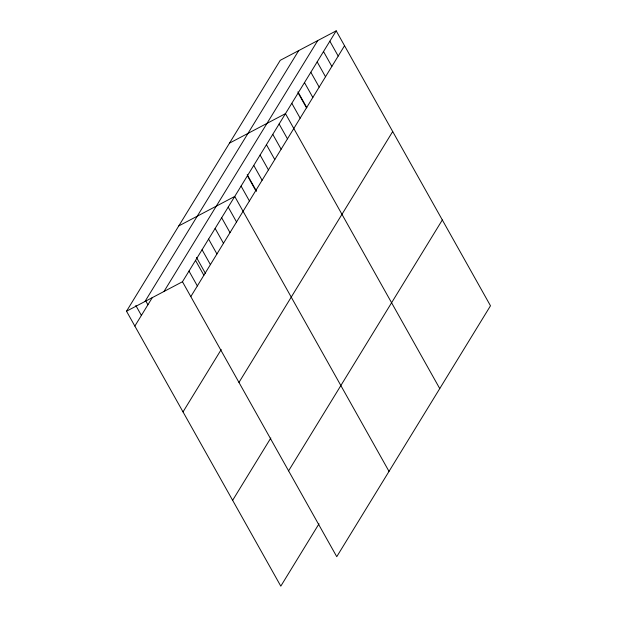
<?xml version="1.0" encoding="UTF-8"?>
<svg xmlns="http://www.w3.org/2000/svg" width="617" height="617" viewBox="0 0 617 617"><rect width="100%" height="100%" fill="white"/><g stroke="black" fill="none" stroke-linecap="round" stroke-linejoin="round"><path stroke-width="0.93" d="M318.997 523.81L280.804 586.15L126.516 311.215L280.249 60.319L336.196 30.85L490.484 305.785L336.751 556.681L182.462 281.745L336.196 30.85M144.98 301.489L298.713 50.594M134.853 326.077L152.445 297.371M163.999 291.471L317.732 40.575M190.807 296.607L344.541 45.712M183.018 411.901L221.218 349.561M238.964 382.432L392.697 131.537M232.64 500.325L270.832 437.985M288.586 470.856L442.32 219.96M229.516 143.121L285.47 113.644L439.751 388.579M178.783 225.915L234.738 196.445L389.018 471.373M126.516 311.215L182.462 281.745M329.856 41.2L338.193 56.062M323.516 51.55L331.853 66.412M317.177 61.901L325.514 76.763M310.829 72.251L319.174 87.105M304.49 82.601L312.834 97.455M297.942 91.848L306.826 107.682M298.15 92.943L306.487 107.805M291.81 103.294L300.147 118.155M279.123 123.994L287.468 138.856M272.783 134.344L281.121 149.206M266.444 144.694L274.781 159.556M260.104 155.044L268.441 169.906M253.757 165.395L262.102 180.257M247.209 174.642L256.564 191.309M247.417 175.745L255.754 190.607M241.077 186.095L249.415 200.949M228.205 207.104L236.542 221.966M221.665 217.77L230.01 232.632M215.132 228.429L223.47 243.291M208.6 239.095L216.937 253.957M202.067 249.754L210.405 264.616M196.476 257.436L205.361 273.269M195.535 260.42L203.872 275.282M189.003 271.087L197.34 285.941M145.604 300.626L147.926 304.752M135.833 305.508L141.386 315.418"/></g></svg>
